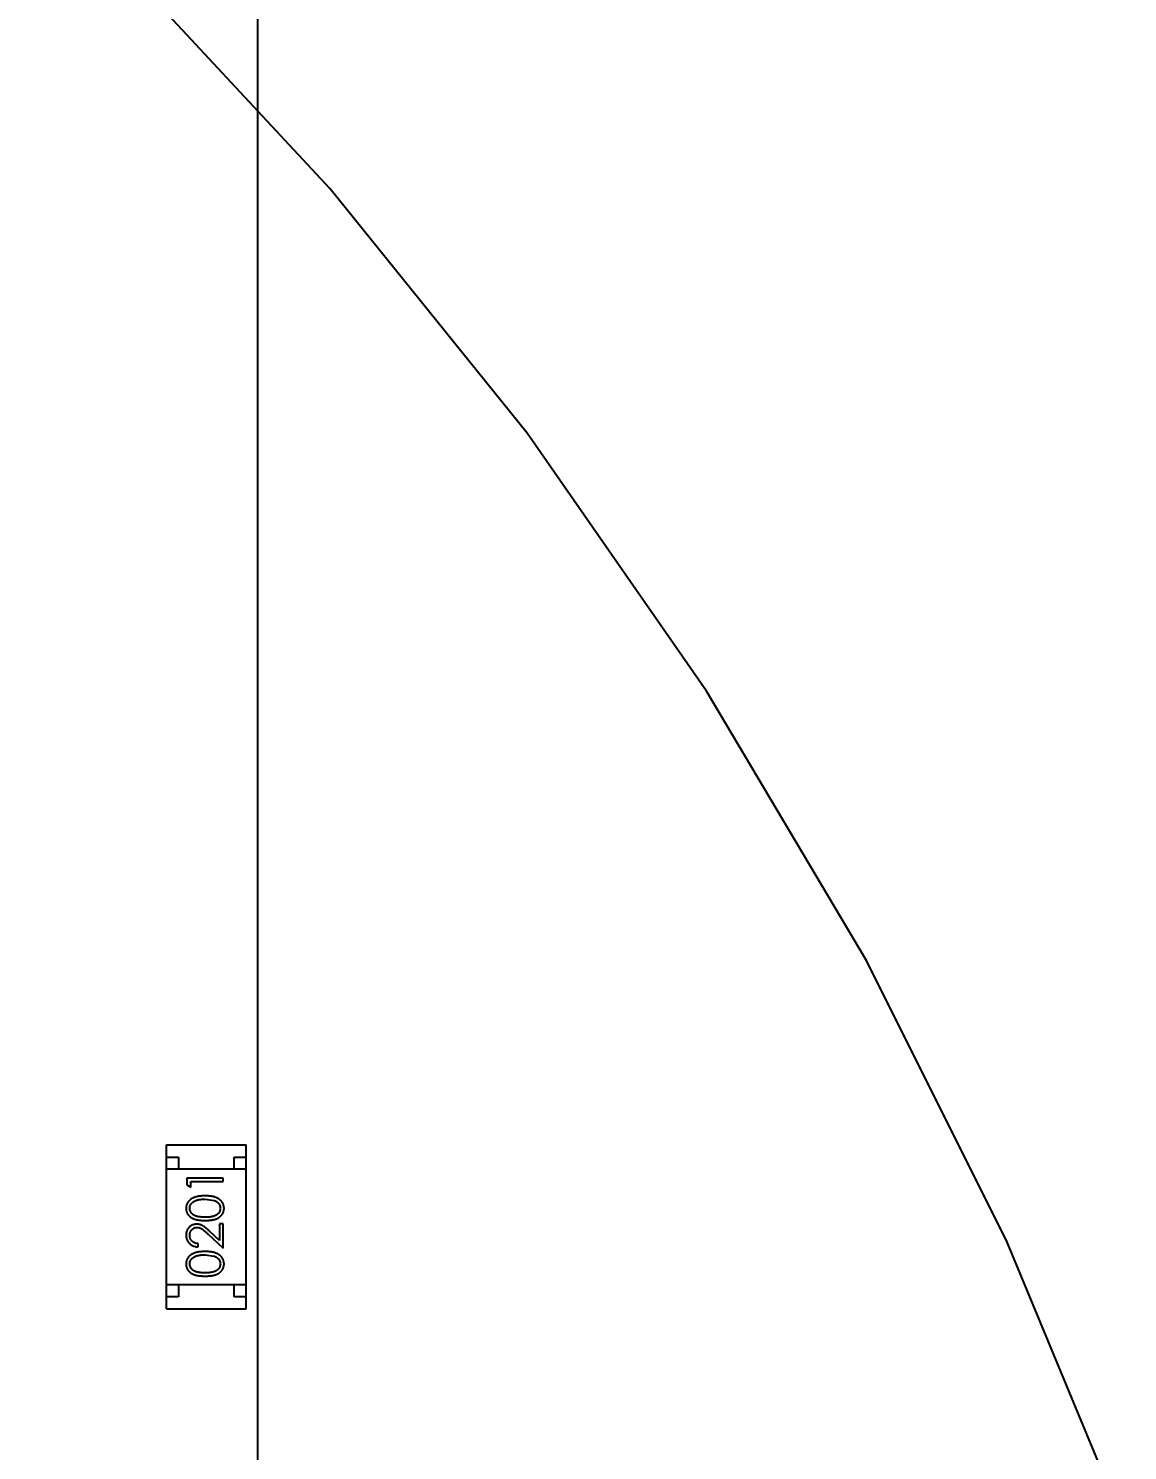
# Model space of a CAD drawing. Header units: millimetres. Extents: x -1 to 131, y 28 to 94.
# Drawn here: x 125.51 to 130.07, y 55.59 to 61.49 of the extents above; entities that cross this region are included whole.
import ezdxf

# ---------------------------------------------------------------- set-up
doc = ezdxf.new("R2010")
doc.units = ezdxf.units.MM
doc.header["$LTSCALE"] = 1.21
doc.header["$MEASUREMENT"] = 0
doc.header["$PDMODE"] = 3
doc.header["$PDSIZE"] = 0.3125
doc.layers.get('0').update_dxf_attribs({"linetype": 'CONTINUOUS'})
doc.layers.get('DEFPOINTS').update_dxf_attribs({"linetype": 'CONTINUOUS'})
doc.layers.add('Dim', color=3, linetype='CONTINUOUS', lineweight=25)
doc.styles.get("Standard").update_dxf_attribs({"font": 'txt', "width": 0.8})
doc.dimstyles.get("Standard").update_dxf_attribs({"dimtxt": 0.15625, "dimasz": 0.1875, "dimexe": 0.125, "dimexo": 0.0625, "dimgap": 0.09, "dimtad": 0, "dimtih": 1, "dimtoh": 1, "dimzin": 4, "dimdsep": 46, "dimtxsty": 'Standard', "dimblk": '_FILLED', "dimblk1": '_FILLED', "dimblk2": '_FILLED', "dimcen": 0.09, "dimazin": 1, "dimtp": 0.01, "dimtm": 0.01, "dimtfac": 1, "dimtofl": 0, "dimtmove": 0, "dimatfit": 3, "dimldrblk": '_FILLED', "dimfxl": 1, "dimtolj": 1, "dimtzin": 4, "dimarcsym": 0})

# ---------------------------------------------------------------- blocks, each defined once
blk = doc.blocks.new('_FILLED')
at = {"color": 0, "linetype": 'ByBlock'}
blk.add_solid([(0, 0), (-1, 0.1667), (-1, -0.1667)], dxfattribs=at)
blk = doc.blocks.new('*D25')
at = {"color": 0, "linetype": 'ByBlock', "lineweight": -2}
for p, q in [((99.4598, 55.5277), (99.4598, 71.01)), ((126.4597, 55.5277), (126.4597, 71.01)), ((99.4598, 70.885), (111.4031, 70.885)), ((126.4597, 70.885), (114.5164, 70.885))]:
    blk.add_line(p, q, dxfattribs=at)
at = {"layer": 'DEFPOINTS', "color": 0, "linetype": 'ByBlock'}
for p in [(99.4598, 55.4652), (126.4597, 55.4652)]:
    blk.add_point(p, dxfattribs=at)
at = {"color": 0, "linetype": 'ByBlock', "lineweight": -2, "rotation": 180}
blk.add_blockref('_FILLED', (99.4598, 70.885), dxfattribs=at)
at = {"color": 0, "linetype": 'ByBlock', "lineweight": -2}
blk.add_blockref('_FILLED', (126.4597, 70.885), dxfattribs=at)
at = {"color": 0, "linetype": 'ByBlock', "lineweight": -2, "insert": (112.9597, 70.885), "char_height": 1, "attachment_point": 5}
blk.add_mtext('\\A1;27.00', dxfattribs=at)

msp = doc.modelspace()

# ---------------------------------------------------------------- linework, layer by layer
at = {"color": 7, "linetype": 'Continuous'}
for p, q in [((126.7594, 60.8264), (125.8711, 61.7805)), ((127.5774, 59.8113), (126.7594, 60.8264)), ((128.3209, 58.7405), (127.5774, 59.8113)), ((128.9861, 57.6194), (128.3209, 58.7405)), ((129.5696, 56.4537), (128.9861, 57.6194)), ((126.0814, 56.8574), (126.4114, 56.8574)), ((126.0814, 56.1774), (126.0814, 56.8574)), ((126.4114, 56.1774), (126.4114, 56.8574)), ((126.0814, 56.8074), (126.1314, 56.8074)), ((126.1314, 56.8074), (126.1314, 56.7574)), ((126.3614, 56.8074), (126.4114, 56.8074)), ((126.3614, 56.7574), (126.3614, 56.8074)), ((126.4114, 56.7574), (126.0814, 56.7574)), ((126.3161, 56.7192), (126.1661, 56.7192)), ((126.1661, 56.7192), (126.1661, 56.6915)), ((126.1815, 56.7057), (126.3161, 56.7057)), ((126.1815, 56.6827), (126.1815, 56.7057)), ((126.3161, 56.7057), (126.3161, 56.7192)), ((126.1661, 56.6915), (126.1815, 56.6827)), ((126.2411, 56.6327), (126.2788, 56.627)), ((126.3161, 56.5307), (126.3007, 56.5307)), ((126.3007, 56.5307), (126.3007, 56.4609)), ((126.3161, 56.4288), (126.3161, 56.5307)), ((126.254, 56.487), (126.3161, 56.4288)), ((126.3007, 56.4609), (126.2607, 56.4985)), ((126.2123, 56.4346), (126.2123, 56.448)), ((130.0684, 55.2493), (129.5696, 56.4537)), ((126.2411, 56.4019), (126.2788, 56.3962)), ((126.4114, 56.2774), (126.0814, 56.2774)), ((126.1314, 56.2774), (126.1314, 56.2274)), ((126.3614, 56.2274), (126.3614, 56.2774)), ((126.1314, 56.2274), (126.0814, 56.2274)), ((126.0814, 56.1774), (126.4114, 56.1774)), ((126.4114, 56.2274), (126.3614, 56.2274))]:
    msp.add_line(p, q, dxfattribs=at)
for points, knots in [([(126.2412, 56.6461), (126.2389, 56.6461), (126.2344, 56.646), (126.2278, 56.6458), (126.2216, 56.6452), (126.2158, 56.6445), (126.2103, 56.6435), (126.2052, 56.6424), (126.2004, 56.6409), (126.196, 56.6394), (126.1919, 56.6375), (126.1881, 56.6356), (126.1845, 56.6335), (126.1812, 56.6313), (126.1782, 56.6288), (126.1754, 56.6263), (126.1729, 56.6236), (126.1707, 56.6207), (126.1687, 56.6177), (126.167, 56.6146), (126.1655, 56.6114), (126.1643, 56.6082), (126.1634, 56.6049), (126.1627, 56.6014), (126.1623, 56.5979), (126.1623, 56.5955), (126.1623, 56.5944)], [0, 0, 0, 0, 0.065278, 0.127205, 0.186168, 0.241675, 0.294115, 0.343609, 0.390387, 0.434463, 0.476646, 0.517002, 0.555936, 0.593716, 0.630057, 0.665601, 0.700745, 0.734917, 0.768681, 0.802087, 0.834849, 0.867433, 0.900138, 0.932806, 0.966212, 1, 1, 1, 1]), ([(126.32, 56.5944), (126.3199, 56.5955), (126.3199, 56.5979), (126.3195, 56.6014), (126.3188, 56.6049), (126.3179, 56.6082), (126.3167, 56.6115), (126.3152, 56.6147), (126.3135, 56.6178), (126.3115, 56.6208), (126.3092, 56.6237), (126.3067, 56.6264), (126.3039, 56.629), (126.3009, 56.6314), (126.2976, 56.6337), (126.294, 56.6357), (126.2902, 56.6377), (126.2861, 56.6394), (126.2818, 56.6411), (126.277, 56.6424), (126.2719, 56.6435), (126.2665, 56.6445), (126.2606, 56.6452), (126.2545, 56.6458), (126.2479, 56.646), (126.2435, 56.6461), (126.2412, 56.6461)], [0, 0, 0, 0, 0.033824, 0.067298, 0.10028, 0.133019, 0.165736, 0.198792, 0.232372, 0.266409, 0.301016, 0.336196, 0.371972, 0.408574, 0.446394, 0.485225, 0.525372, 0.567224, 0.611081, 0.65775, 0.70702, 0.759235, 0.814484, 0.873227, 0.934937, 1, 1, 1, 1]), ([(126.1623, 56.5944), (126.1623, 56.5932), (126.1623, 56.5908), (126.1627, 56.5874), (126.1634, 56.584), (126.1643, 56.5807), (126.1655, 56.5775), (126.167, 56.5744), (126.1687, 56.5714), (126.1706, 56.5684), (126.1728, 56.5656), (126.1753, 56.5629), (126.178, 56.5605), (126.181, 56.5581), (126.1842, 56.556), (126.1876, 56.554), (126.1913, 56.5521), (126.1953, 56.5505), (126.1996, 56.549), (126.2043, 56.5477), (126.2094, 56.5466), (126.2149, 56.5457), (126.2209, 56.5451), (126.2273, 56.5445), (126.2341, 56.5442), (126.2388, 56.5442), (126.2412, 56.5442)], [0, 0, 0, 0, 0.033742, 0.066533, 0.099153, 0.13154, 0.164087, 0.196563, 0.229707, 0.263315, 0.297504, 0.331686, 0.366482, 0.4021, 0.438958, 0.476748, 0.515985, 0.556589, 0.599519, 0.645765, 0.695487, 0.748721, 0.805687, 0.866754, 0.931405, 1, 1, 1, 1]), ([(126.1777, 56.5948), (126.1777, 56.5964), (126.1779, 56.5997), (126.1791, 56.6046), (126.1813, 56.6092), (126.1836, 56.613), (126.1859, 56.6159), (126.1879, 56.6179), (126.1901, 56.6199), (126.1926, 56.6217), (126.1953, 56.6233), (126.1983, 56.6249), (126.2015, 56.6264), (126.2049, 56.6277), (126.2086, 56.6288), (126.2125, 56.6299), (126.2166, 56.6307), (126.221, 56.6315), (126.2257, 56.632), (126.2306, 56.6324), (126.2358, 56.6326), (126.2393, 56.6326), (126.2411, 56.6327)], [0, 0, 0, 0, 0.059689, 0.119507, 0.181075, 0.246162, 0.279894, 0.314468, 0.350403, 0.387474, 0.426147, 0.466624, 0.508745, 0.553328, 0.600058, 0.649177, 0.700552, 0.754894, 0.811825, 0.871514, 0.934319, 1, 1, 1, 1]), ([(126.2411, 56.5577), (126.2391, 56.5577), (126.2352, 56.5577), (126.2295, 56.5579), (126.2242, 56.5583), (126.2194, 56.5588), (126.2148, 56.5594), (126.2107, 56.5602), (126.2069, 56.5611), (126.2035, 56.5622), (126.2004, 56.5635), (126.1975, 56.5648), (126.1948, 56.5663), (126.1923, 56.568), (126.19, 56.5697), (126.1878, 56.5716), (126.1859, 56.5736), (126.1836, 56.5765), (126.1813, 56.5802), (126.1791, 56.5849), (126.1779, 56.5898), (126.1777, 56.5931), (126.1777, 56.5948)], [0, 0, 0, 0, 0.073302, 0.142286, 0.206253, 0.266017, 0.321612, 0.372532, 0.419497, 0.462398, 0.502825, 0.541489, 0.579034, 0.615143, 0.650298, 0.684912, 0.718701, 0.752189, 0.817245, 0.879117, 0.939613, 1, 1, 1, 1]), ([(126.3046, 56.5948), (126.3045, 56.5932), (126.3043, 56.5898), (126.303, 56.585), (126.301, 56.5802), (126.2986, 56.5765), (126.2963, 56.5736), (126.2944, 56.5716), (126.2922, 56.5697), (126.2899, 56.5679), (126.2874, 56.5663), (126.2847, 56.5648), (126.2818, 56.5634), (126.2787, 56.5622), (126.2752, 56.5611), (126.2715, 56.5602), (126.2673, 56.5594), (126.2628, 56.5587), (126.2579, 56.5583), (126.2527, 56.5579), (126.247, 56.5577), (126.2431, 56.5577), (126.2411, 56.5577)], [0, 0, 0, 0, 0.060034, 0.120278, 0.182348, 0.247919, 0.281641, 0.315701, 0.350322, 0.385703, 0.421819, 0.459196, 0.497866, 0.538301, 0.58121, 0.628183, 0.679403, 0.734699, 0.794074, 0.858416, 0.927049, 1, 1, 1, 1]), ([(126.2412, 56.5442), (126.2436, 56.5442), (126.2482, 56.5442), (126.255, 56.5445), (126.2613, 56.545), (126.2673, 56.5458), (126.2728, 56.5467), (126.2779, 56.5477), (126.2827, 56.5491), (126.287, 56.5506), (126.291, 56.5523), (126.2947, 56.5541), (126.2982, 56.5561), (126.3014, 56.5583), (126.3044, 56.5606), (126.3071, 56.5631), (126.3095, 56.5657), (126.3117, 56.5685), (126.3136, 56.5715), (126.3153, 56.5745), (126.3168, 56.5776), (126.3179, 56.5808), (126.3188, 56.584), (126.3195, 56.5874), (126.3199, 56.5908), (126.3199, 56.5932), (126.32, 56.5944)], [0, 0, 0, 0, 0.068113, 0.132564, 0.193427, 0.250218, 0.303569, 0.353576, 0.400235, 0.443586, 0.484619, 0.524292, 0.56238, 0.599049, 0.63494, 0.669782, 0.704009, 0.737842, 0.771098, 0.803896, 0.836415, 0.868639, 0.900715, 0.933378, 0.966213, 1, 1, 1, 1]), ([(126.2788, 56.627), (126.2799, 56.6266), (126.2819, 56.6258), (126.2849, 56.6245), (126.2876, 56.623), (126.2901, 56.6214), (126.2924, 56.6197), (126.2945, 56.6178), (126.2965, 56.6158), (126.2987, 56.613), (126.3011, 56.6093), (126.3031, 56.6046), (126.3044, 56.5998), (126.3045, 56.5965), (126.3046, 56.5948)], [0, 0, 0, 0, 0.075949, 0.148549, 0.218996, 0.286119, 0.351826, 0.416074, 0.478265, 0.540325, 0.660405, 0.774606, 0.887187, 1, 1, 1, 1]), ([(126.2069, 56.5288), (126.2054, 56.5288), (126.2025, 56.5287), (126.1981, 56.5281), (126.194, 56.5271), (126.19, 56.5258), (126.1861, 56.524), (126.1824, 56.5218), (126.1789, 56.5193), (126.1755, 56.5163), (126.1724, 56.5131), (126.1697, 56.5096), (126.1674, 56.5058), (126.1655, 56.5018), (126.164, 56.4976), (126.163, 56.4931), (126.1624, 56.4884), (126.1623, 56.4851), (126.1623, 56.4835)], [0, 0, 0, 0, 0.06271, 0.123347, 0.183401, 0.242828, 0.302097, 0.36242, 0.423725, 0.487032, 0.550491, 0.612709, 0.674265, 0.73617, 0.799211, 0.863483, 0.930525, 1, 1, 1, 1]), ([(126.2607, 56.4985), (126.2591, 56.4999), (126.2562, 56.5027), (126.2518, 56.5066), (126.2477, 56.5102), (126.2438, 56.5134), (126.2402, 56.5162), (126.2368, 56.5187), (126.2336, 56.5208), (126.2298, 56.5231), (126.2251, 56.5254), (126.2192, 56.5274), (126.2131, 56.5286), (126.2089, 56.5287), (126.2069, 56.5288)], [0, 0, 0, 0, 0.09953, 0.192079, 0.277712, 0.357454, 0.429648, 0.495771, 0.555538, 0.608657, 0.707578, 0.804328, 0.901298, 1, 1, 1, 1]), ([(126.1623, 56.4835), (126.1623, 56.4818), (126.1624, 56.4785), (126.1631, 56.4737), (126.1642, 56.4691), (126.1657, 56.4646), (126.1677, 56.4604), (126.1701, 56.4564), (126.173, 56.4526), (126.1763, 56.449), (126.1799, 56.4458), (126.1838, 56.4429), (126.188, 56.4405), (126.1923, 56.4384), (126.197, 56.4368), (126.2019, 56.4357), (126.207, 56.4348), (126.2105, 56.4347), (126.2123, 56.4346)], [0, 0, 0, 0, 0.06445, 0.126725, 0.187421, 0.247417, 0.306749, 0.366595, 0.427749, 0.490235, 0.553031, 0.614805, 0.676505, 0.738096, 0.801021, 0.864897, 0.931209, 1, 1, 1, 1]), ([(126.1777, 56.4828), (126.1777, 56.4839), (126.1777, 56.4861), (126.1782, 56.4894), (126.1789, 56.4925), (126.1799, 56.4954), (126.1811, 56.4983), (126.1827, 56.501), (126.1845, 56.5035), (126.1866, 56.506), (126.1889, 56.5082), (126.1913, 56.5101), (126.1938, 56.5117), (126.1965, 56.5131), (126.1992, 56.5141), (126.2021, 56.5148), (126.205, 56.5153), (126.207, 56.5153), (126.2081, 56.5154)], [0, 0, 0, 0, 0.068027, 0.133505, 0.19695, 0.26027, 0.322741, 0.384982, 0.448465, 0.513424, 0.578224, 0.640011, 0.700094, 0.760067, 0.819012, 0.877878, 0.938035, 1, 1, 1, 1]), ([(126.2123, 56.448), (126.2109, 56.4482), (126.2083, 56.4484), (126.2046, 56.4492), (126.201, 56.4501), (126.1977, 56.4513), (126.1946, 56.4529), (126.1917, 56.4546), (126.1891, 56.4566), (126.1867, 56.4589), (126.1846, 56.4613), (126.1827, 56.4639), (126.1811, 56.4667), (126.1799, 56.4696), (126.1789, 56.4727), (126.1782, 56.476), (126.1777, 56.4793), (126.1777, 56.4816), (126.1777, 56.4828)], [0, 0, 0, 0, 0.073648, 0.143686, 0.210962, 0.275557, 0.338064, 0.399311, 0.4594, 0.51934, 0.579024, 0.637809, 0.695959, 0.754122, 0.813113, 0.873453, 0.935561, 1, 1, 1, 1]), ([(126.2081, 56.5154), (126.2097, 56.5153), (126.2129, 56.5152), (126.2177, 56.5141), (126.2224, 56.5124), (126.2262, 56.5104), (126.2293, 56.5084), (126.232, 56.5065), (126.2349, 56.5042), (126.2382, 56.5015), (126.2417, 56.4984), (126.2456, 56.495), (126.2497, 56.4911), (126.2526, 56.4884), (126.254, 56.487)], [0, 0, 0, 0, 0.088014, 0.174976, 0.2638, 0.355443, 0.406413, 0.465519, 0.533076, 0.609353, 0.693899, 0.787171, 0.889197, 1, 1, 1, 1]), ([(126.2412, 56.4154), (126.2389, 56.4153), (126.2344, 56.4153), (126.2278, 56.415), (126.2216, 56.4144), (126.2158, 56.4137), (126.2103, 56.4127), (126.2052, 56.4116), (126.2004, 56.4102), (126.196, 56.4086), (126.1919, 56.4068), (126.1881, 56.4049), (126.1845, 56.4027), (126.1812, 56.4005), (126.1782, 56.3981), (126.1754, 56.3955), (126.1729, 56.3928), (126.1707, 56.3899), (126.1687, 56.3869), (126.167, 56.3838), (126.1655, 56.3807), (126.1643, 56.3774), (126.1634, 56.3741), (126.1627, 56.3707), (126.1623, 56.3671), (126.1623, 56.3648), (126.1623, 56.3636)], [0, 0, 0, 0, 0.065278, 0.127205, 0.186168, 0.241675, 0.294115, 0.343609, 0.390387, 0.434463, 0.476646, 0.517002, 0.555936, 0.593716, 0.630057, 0.665601, 0.700745, 0.734917, 0.768681, 0.802087, 0.834849, 0.867433, 0.900138, 0.932806, 0.966212, 1, 1, 1, 1]), ([(126.32, 56.3636), (126.3199, 56.3648), (126.3199, 56.3672), (126.3195, 56.3707), (126.3188, 56.3741), (126.3179, 56.3775), (126.3167, 56.3807), (126.3152, 56.3839), (126.3135, 56.387), (126.3115, 56.39), (126.3092, 56.3929), (126.3067, 56.3956), (126.3039, 56.3982), (126.3009, 56.4006), (126.2976, 56.4029), (126.294, 56.405), (126.2902, 56.4069), (126.2861, 56.4087), (126.2818, 56.4103), (126.277, 56.4116), (126.2719, 56.4128), (126.2665, 56.4137), (126.2606, 56.4144), (126.2545, 56.415), (126.2479, 56.4153), (126.2435, 56.4153), (126.2412, 56.4154)], [0, 0, 0, 0, 0.033824, 0.067298, 0.10028, 0.133019, 0.165736, 0.198792, 0.232372, 0.266409, 0.301016, 0.336196, 0.371972, 0.408574, 0.446394, 0.485225, 0.525372, 0.567224, 0.611081, 0.65775, 0.70702, 0.759235, 0.814484, 0.873227, 0.934937, 1, 1, 1, 1]), ([(126.1623, 56.3636), (126.1623, 56.3624), (126.1623, 56.3601), (126.1627, 56.3566), (126.1634, 56.3532), (126.1643, 56.35), (126.1655, 56.3467), (126.167, 56.3436), (126.1687, 56.3406), (126.1706, 56.3376), (126.1728, 56.3348), (126.1753, 56.3322), (126.178, 56.3297), (126.181, 56.3274), (126.1842, 56.3252), (126.1876, 56.3232), (126.1913, 56.3214), (126.1953, 56.3197), (126.1996, 56.3182), (126.2043, 56.3169), (126.2094, 56.3158), (126.2149, 56.315), (126.2209, 56.3143), (126.2273, 56.3138), (126.2341, 56.3135), (126.2388, 56.3134), (126.2412, 56.3134)], [0, 0, 0, 0, 0.033742, 0.066533, 0.099153, 0.13154, 0.164087, 0.196563, 0.229707, 0.263315, 0.297504, 0.331686, 0.366482, 0.4021, 0.438958, 0.476748, 0.515985, 0.556589, 0.599519, 0.645765, 0.695487, 0.748721, 0.805687, 0.866754, 0.931405, 1, 1, 1, 1]), ([(126.1777, 56.364), (126.1777, 56.3657), (126.1779, 56.369), (126.1791, 56.3738), (126.1813, 56.3785), (126.1836, 56.3822), (126.1859, 56.3851), (126.1879, 56.3871), (126.1901, 56.3891), (126.1926, 56.3909), (126.1953, 56.3926), (126.1983, 56.3941), (126.2015, 56.3956), (126.2049, 56.3969), (126.2086, 56.3981), (126.2125, 56.3991), (126.2166, 56.3999), (126.221, 56.4007), (126.2257, 56.4012), (126.2306, 56.4016), (126.2358, 56.4018), (126.2393, 56.4019), (126.2411, 56.4019)], [0, 0, 0, 0, 0.059689, 0.119507, 0.181075, 0.246162, 0.279894, 0.314468, 0.350403, 0.387474, 0.426147, 0.466624, 0.508745, 0.553328, 0.600058, 0.649177, 0.700552, 0.754894, 0.811825, 0.871514, 0.934319, 1, 1, 1, 1]), ([(126.2411, 56.3269), (126.2391, 56.3269), (126.2352, 56.3269), (126.2295, 56.3272), (126.2242, 56.3275), (126.2194, 56.328), (126.2148, 56.3286), (126.2107, 56.3295), (126.2069, 56.3304), (126.2035, 56.3315), (126.2004, 56.3327), (126.1975, 56.3341), (126.1948, 56.3356), (126.1923, 56.3372), (126.19, 56.3389), (126.1878, 56.3408), (126.1859, 56.3428), (126.1836, 56.3457), (126.1813, 56.3494), (126.1791, 56.3541), (126.1779, 56.3591), (126.1777, 56.3624), (126.1777, 56.364)], [0, 0, 0, 0, 0.073302, 0.142286, 0.206253, 0.266017, 0.321612, 0.372532, 0.419497, 0.462398, 0.502825, 0.541489, 0.579034, 0.615143, 0.650298, 0.684912, 0.718701, 0.752189, 0.817245, 0.879117, 0.939613, 1, 1, 1, 1]), ([(126.3046, 56.364), (126.3045, 56.3624), (126.3043, 56.3591), (126.303, 56.3542), (126.301, 56.3495), (126.2986, 56.3457), (126.2963, 56.3429), (126.2944, 56.3408), (126.2922, 56.3389), (126.2899, 56.3371), (126.2874, 56.3355), (126.2847, 56.334), (126.2818, 56.3327), (126.2787, 56.3314), (126.2752, 56.3303), (126.2715, 56.3294), (126.2673, 56.3287), (126.2628, 56.328), (126.2579, 56.3275), (126.2527, 56.3272), (126.247, 56.3269), (126.2431, 56.3269), (126.2411, 56.3269)], [0, 0, 0, 0, 0.060034, 0.120278, 0.182348, 0.247919, 0.281641, 0.315701, 0.350322, 0.385703, 0.421819, 0.459196, 0.497866, 0.538301, 0.58121, 0.628183, 0.679403, 0.734699, 0.794074, 0.858416, 0.927049, 1, 1, 1, 1]), ([(126.2412, 56.3134), (126.2436, 56.3134), (126.2482, 56.3135), (126.255, 56.3138), (126.2613, 56.3143), (126.2673, 56.315), (126.2728, 56.3159), (126.2779, 56.317), (126.2827, 56.3183), (126.287, 56.3198), (126.291, 56.3215), (126.2947, 56.3233), (126.2982, 56.3254), (126.3014, 56.3275), (126.3044, 56.3298), (126.3071, 56.3323), (126.3095, 56.335), (126.3117, 56.3378), (126.3136, 56.3407), (126.3153, 56.3437), (126.3168, 56.3468), (126.3179, 56.35), (126.3188, 56.3533), (126.3195, 56.3566), (126.3199, 56.3601), (126.3199, 56.3624), (126.32, 56.3636)], [0, 0, 0, 0, 0.068113, 0.132564, 0.193427, 0.250218, 0.303569, 0.353576, 0.400235, 0.443586, 0.484619, 0.524292, 0.56238, 0.599049, 0.63494, 0.669782, 0.704009, 0.737842, 0.771098, 0.803896, 0.836415, 0.868639, 0.900715, 0.933378, 0.966213, 1, 1, 1, 1]), ([(126.2788, 56.3962), (126.2799, 56.3958), (126.2819, 56.3951), (126.2849, 56.3937), (126.2876, 56.3923), (126.2901, 56.3907), (126.2924, 56.3889), (126.2945, 56.3871), (126.2965, 56.3851), (126.2987, 56.3823), (126.3011, 56.3786), (126.3031, 56.3739), (126.3044, 56.369), (126.3045, 56.3657), (126.3046, 56.364)], [0, 0, 0, 0, 0.075949, 0.148549, 0.218996, 0.286119, 0.351826, 0.416074, 0.478265, 0.540325, 0.660405, 0.774606, 0.887187, 1, 1, 1, 1])]:
    msp.add_open_spline(points, degree=3, knots=knots, dxfattribs=at)

# ---------------------------------------------------------------- dimensions: what is measured, and where the dimension line sits
at = {"layer": 'Dim'}
dim = msp.add_linear_dim(base=(126.4597, 70.885), p1=(99.4598, 55.4652), p2=(126.4597, 55.4652), dimstyle='Standard', override={"dimtxt": 1, "dimasz": 1, "dimtih": 0, "dimtoh": 0, "dimzin": 0, "dimcen": 0.198, "dimadec": 0, "dimazin": 0, "dimtp": 0, "dimtm": 0, "dimtdec": 4, "dimtzin": 0}, dxfattribs=at)
dim.commit()
dim.dimension.update_dxf_attribs({"geometry": '*D25', "text_midpoint": (112.9597, 70.885)})

doc.saveas('drawing.dxf')
